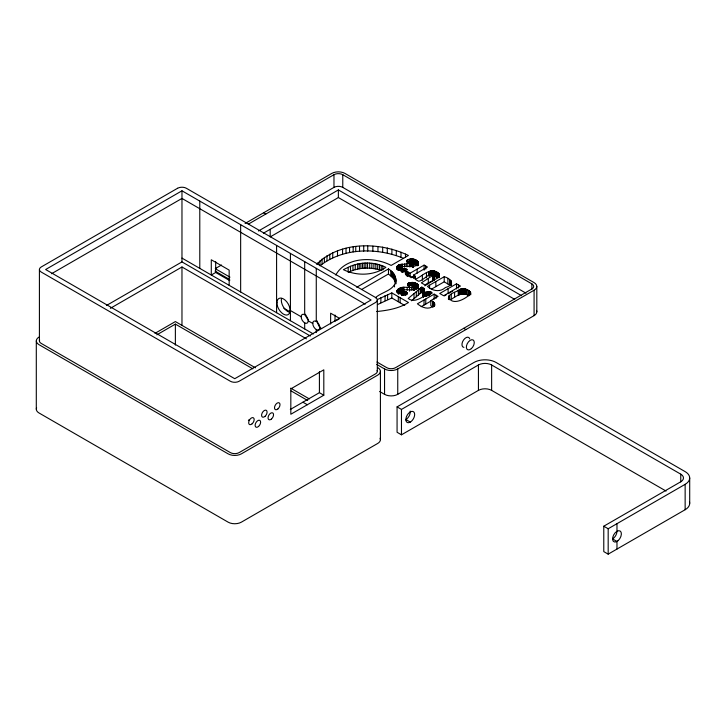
<?xml version="1.0" encoding="UTF-8"?>
<svg xmlns="http://www.w3.org/2000/svg" width="726" height="726" viewBox="0 0 726 726"><rect width="100%" height="100%" fill="white"/><g stroke="black" fill="none" stroke-linecap="round" stroke-linejoin="round"><path stroke-width="1.09" d="M434.493 274.346C429.946 271.197 422.922 281.398 418.485 281.216L415.163 279.301C421.706 276.924 429.184 267.558 436.934 272.105C446.073 277.641 426.371 282.042 425.354 285.182L421.343 282.868L434.493 274.346L434.257 279.891L424.828 285.844M434.493 279.419L433.849 278.766L433.849 270.952M356.702 287.26L388.483 268.91C392.612 271.515 396.478 275.907 395.734 281.144C394.109 290.709 381.332 292.006 375.424 297.769M401.197 268.003C403.311 269.047 413.248 269.037 402.758 271.415C385.996 264.082 409.228 264.545 413.493 262.322C412.758 260.48 410.526 262.54 409.137 262.104C404.119 260.707 409.4 258.411 412.059 259.037C415.154 258.529 420.771 262.395 416.788 265.09C412.277 268.983 399.409 262.15 401.197 271.279M423.122 290.945C424.719 294.874 429.901 289.012 432.306 293.059C424.583 293.83 415.844 304.539 408.184 298.486L421.434 287.378L424.583 288.957L423.122 290.945L423.131 296.507L423.648 297.007L423.648 291.925M401.632 291.489C403.329 291.643 411.669 292.378 404.101 294.611C400.416 295.319 393.438 290.627 399.672 288.267C403.701 285.49 411.551 289.629 414.101 285.636C411.66 285.109 402.458 284.919 411.252 282.496C414.219 281.788 421.035 284.583 417.595 288.059C413.194 292.932 400.371 285.445 401.623 294.829M335.775 275.027C345.912 256.487 374.262 256.478 391.151 265.435L408.439 255.452C380.043 241.894 340.131 240.742 316.654 264.337M448.541 296.625C451.69 306.862 466.8 298.477 470.557 293.476C470.92 290.727 466.782 289.429 464.576 288.912C463.079 288.739 461.518 288.821 460.112 289.375C456.436 292.351 447.824 293.086 448.405 299.166M423.204 290.79L423.258 296.68M423.521 295.482L423.131 296.507M413.493 275.109L427.451 267.05L424.102 265.108L410.136 273.176C393.728 268.566 422.977 284.111 413.493 275.109L413.493 278.158M411.506 300.782L421.37 292.487L423.44 293.023M403.692 258.402C377.202 247.412 343.244 247.484 319.966 265.834L319.966 260.761M405.516 419.755L406.66 419.029A6.216 3.594 -60 0 0 410.19 411.079M401.895 269.183L398.247 270.362L398.247 265.28M401.877 267.141L401.895 264.101M468.878 290.745L468.878 295.827C463.252 291.208 456.019 296.063 451.254 299.384L451.254 294.302M181.972 190.802L45.629 269.518L234.752 378.709L371.086 299.992L181.972 190.802L181.972 261.904L310.338 336.011M51.519 273.738L181.972 198.425L365.214 304.221M245.098 223.472L331.773 173.423A9.329 5.391 0 0 1 344.968 173.423L534.082 282.614A9.329 5.391 0 0 1 534.082 290.228L534.082 315.628L397.748 394.336A9.329 5.391 0 0 1 384.553 394.336L379.653 391.514M106.441 305.51L181.972 261.904M248.274 224.18L333.969 174.694A6.216 3.594 0 0 1 342.772 174.694L531.886 283.884L531.886 289.175M110.352 308.332L181.972 266.986L306.436 338.842M258.447 230.995L333.969 187.39A6.216 3.594 0 0 1 342.772 187.39L526.005 293.186M263.384 233.227L338.37 189.931L521.613 295.727M215.667 268.393L221.503 265.017M514.752 299.384L338.37 197.554L270.199 236.912L270.199 229.289M229.797 280.626L215.676 272.477L211.284 275.018L211.284 259.781L229.162 270.099L229.162 285.336M154.956 333.361L175.374 321.573L255.516 367.846M156.807 334.84L175.374 324.114L252.83 368.835M361.512 289.556L388.483 273.983L388.483 268.91M411.016 277.749L414.501 275.735M444.212 276.724L427.451 286.398C432.524 291.026 440.001 292.505 445.446 287.514C454.748 285.118 452.008 278.811 444.212 276.724L444.212 281.797L431.362 289.22M430.808 300.582L438.068 296.389L434.157 294.13L417.405 303.813C421.443 306.998 427.033 309.811 432.024 306.953C436.38 305.818 434.429 301.127 430.808 300.582L430.808 305.664L433.186 307.062L433.186 301.98M456.5 283.812L439.747 293.485L443.65 295.745L460.411 286.071L456.5 283.812L456.5 288.894M421.189 306.699L430.436 301.363M444.394 295.881L446.263 294.801M452.779 291.044L448.123 293.731L448.123 288.649M290.309 409.473L319.413 392.675L323.805 395.216L323.805 369.824L290.827 388.864L290.827 414.256L323.805 395.216M376.712 364.425L384.553 368.944A9.329 5.391 0 0 0 397.748 368.944L534.082 290.228M397.068 406.878L474.033 362.437A15.545 8.975 0 0 1 496.03 362.437L685.144 471.628A15.545 8.975 0 0 1 685.144 484.324L685.144 509.716L608.179 554.147L603.778 551.615L603.778 526.214L680.752 481.783A9.329 5.391 0 0 0 680.752 474.16L491.629 364.978A9.329 5.391 0 0 0 478.434 364.978L401.469 409.419L397.068 406.878L397.068 432.269L401.469 434.81L478.434 390.37A9.329 5.391 0 0 1 491.629 390.37L666.051 491.066M603.778 526.214L608.179 528.755L685.144 484.324M336.183 320.611L339.115 318.977M401.678 292.623L399.236 293.576L399.236 288.494M377.466 299.511L391.822 292.914L408.466 302.515C399.001 308.505 387.648 310.429 376.685 311.536M377.466 304.593L391.822 297.996L404.763 305.464M348.199 267.34L343.389 269.655C356.711 276.161 373.436 275.816 385.887 267.359C374.235 261.56 359.86 261.578 348.199 267.34L348.199 272.413C358.354 267.368 370.541 266.796 381.232 270.453L381.232 265.371M413.384 287.587L417.005 288.948L417.005 283.866M433.849 276.034L437.969 277.867L437.969 272.795M416.415 260.289L416.415 265.371L413.666 264.309L413.666 259.236M444.212 281.797L450.583 285.654M263.602 212.782L265.798 214.052M463.714 328.324L465.91 329.586M339.314 318.215L330.629 313.196L330.629 324.023M276.588 302.56L276.915 302.751A9.329 5.391 60 0 0 286.806 315.057A9.329 5.391 60 0 0 286.806 301.871A9.329 5.391 60 0 0 276.915 302.751M290.101 310.365L301.163 316.754A4.973 2.877 60 0 0 306.445 323.324A4.973 2.877 60 0 0 306.445 316.282A4.973 2.877 60 0 0 301.163 316.754M308.205 320.819L312.761 323.451A4.973 2.877 60 0 0 318.033 330.012A4.973 2.877 60 0 0 318.033 322.979A4.973 2.877 60 0 0 312.761 323.451M319.794 327.508L321.6 328.551M215.268 268.674L229.97 277.16M283.857 308.278L289.738 311.672M376.948 362.02L386.749 367.674A6.216 3.594 0 0 0 395.543 367.674L531.886 288.966A6.216 3.594 0 0 0 531.886 283.884M215.032 271.079L229.725 279.564M181.972 258.093L313.378 333.96M405.87 419.537L410.263 422.069M290.699 388.156L309.358 398.928M291.072 390.915L307.733 400.534M302.914 402.195L307.316 404.736M388.483 273.983L393.782 278.829L395.724 283.675L395.724 278.602M318.433 325.593L319.122 326.155M414.083 285.599L414.074 290.137M689.7 477.971L689.7 503.363M680.752 474.16L680.752 481.892M616.973 523.682L616.973 531.296A6.216 3.594 -60 0 1 612.581 538.91L616.973 541.451L616.973 549.074M608.179 528.755L608.179 554.147M536.813 286.425L536.813 311.817M491.629 364.978L491.629 390.37M478.434 364.978L478.434 390.37M470.639 292.542L470.693 294.838M470.521 292.279L470.584 294.447M470.339 292.034L470.439 294.184M469.903 291.58L469.903 294.629M469.423 291.153L469.423 295.219M468.288 290.364L468.288 295.437M466.909 289.61L466.909 294.683M466.546 289.438L466.546 294.52M466.156 289.284L466.156 294.366M465.747 289.157L465.747 294.23M465.466 289.075L465.466 294.157M465.175 289.012L465.175 294.084M464.876 288.957L464.876 294.03M464.576 288.912L464.576 293.994M464.123 288.866L464.123 293.948M463.66 288.839L463.66 293.921M463.206 288.83L463.206 293.912M462.789 288.839L462.789 293.921M462.371 288.866L462.371 293.948M461.963 288.912L461.963 293.985M461.555 288.966L461.555 294.048M461.173 289.048L461.173 294.121M460.801 289.139L460.801 294.221M460.447 289.247L460.447 294.329M460.112 289.375L460.112 294.457M459.15 289.801L459.15 294.874M458.451 284.946L458.451 287.986M458.251 290.264L458.251 295.337M454.585 292.333L454.585 297.415M451.481 282.096L451.527 284.61M451.282 281.416L451.363 284.665M451.182 281.225L451.182 285.291M451.046 281.044L451.046 285.1M450.882 280.862L450.882 284.919M450.583 280.581L450.583 284.637M450.247 280.309L450.247 285.382M449.884 280.055L449.884 285.127M449.585 295.446L449.585 299.502M449.267 295.718L449.267 299.774M448.986 295.999L448.986 299.048M448.741 296.299L448.741 298.332M448.632 296.453L448.632 298.486M447.869 278.829L447.869 283.911M439.384 274.637L439.421 277.314M439.221 274.192L439.312 277.459M439.103 273.974L439.103 277.023M438.958 273.766L438.958 276.815M438.794 273.557L438.794 277.622M438.404 273.167L438.404 277.232M437.479 272.441L437.479 277.514M436.934 272.105L436.934 277.187M436.371 271.805L436.371 276.887M436.108 295.264L436.108 298.313M435.763 271.542L435.763 276.615M435.836 281.561L435.836 286.634M435.119 271.297L435.119 276.379M434.656 303.722L434.656 305.755M434.584 303.522L434.584 305.555M434.438 271.088L434.384 279.71M434.411 303.196L434.411 306.245M434.212 273.847L434.257 279.891M434.193 302.887L434.193 305.927M434.148 271.016L434.084 280.064M434.157 294.13L434.157 299.212M433.976 273.729L433.976 278.811M433.903 302.57L433.903 305.619M433.54 270.907L433.54 273.956M433.576 302.27L433.576 306.327M433.377 275.535L433.377 280.608M433.231 270.871L433.231 273.911M432.914 270.843L432.914 273.893M432.76 301.717L432.76 306.789M432.587 270.825L432.587 273.874M432.596 276.052L432.596 281.125M432.269 270.825L432.269 274.891M431.952 270.843L431.952 274.909M431.625 270.871L431.625 274.927M431.298 270.907L431.298 274.972M430.981 270.961L430.981 275.018M430.672 271.025L430.672 275.09M430.7 292.142L430.7 294.166M430.364 271.097L430.364 275.163M430.255 291.906L430.255 293.93M429.801 271.27L429.801 275.335M429.692 291.661L429.783 294.738M429.574 285.173L429.574 288.213M429.511 291.607L429.601 294.674M429.42 291.58L429.42 294.629M429.248 271.47L429.248 276.542M429.229 291.553L429.229 295.618M429.13 291.543L429.13 295.6M428.903 291.534L429.03 295.6M428.785 291.534L428.785 295.6M428.73 271.687L428.73 275.744M428.667 291.543L428.667 295.609M428.549 291.553L428.549 295.618M428.313 278.666L428.313 283.739M428.322 291.598L428.322 294.638M428.213 291.625L428.213 294.665M427.641 291.798L427.641 294.838M427.088 291.988L427.088 296.054M426.471 272.813L426.471 277.895M426.579 292.17L426.579 296.235M426.044 292.333L426.044 295.382M425.917 292.36L425.917 295.409M425.781 266.079L425.781 269.128M425.79 292.387L425.79 296.453M425.781 298.967L425.781 304.049M425.654 292.406L425.654 296.471M425.518 292.424L425.518 296.489M425.372 292.433L425.372 296.498M425.127 292.442L425.236 296.498M425.028 292.433L425.028 296.498M424.819 292.406L424.919 296.489M424.719 292.387L424.719 296.453M424.529 292.342L424.619 296.426M424.283 288.512L424.338 290.591M424.329 292.269L424.329 296.335M424.102 265.108L424.102 270.19M424.138 292.197L424.138 296.262M423.966 292.115L423.966 296.172M424.029 299.983L424.029 305.056M423.884 288.222L423.884 291.271M423.803 292.024L423.803 296.09M423.521 290.4L423.503 296.907M423.44 287.95L423.376 296.798M422.459 287.432L422.459 292.505M422.369 275.145L422.369 280.218M422.341 287.378L422.341 292.46M422.087 287.315L422.223 292.424M421.942 287.296L421.942 292.378M421.833 287.296L421.833 292.378M421.742 287.296L421.661 292.387M421.579 287.324L421.507 292.433M421.434 287.378L421.37 292.487M421.062 287.632L421.062 292.705M420.781 287.859L420.781 292.941M420.136 288.431L420.136 293.513M418.466 285.318L418.466 288.367M418.367 285.146L418.367 288.195M418.385 289.919L418.385 295.001M418.158 262.322L418.23 265.126M418.24 284.973L418.24 288.022M418.067 262.059L418.067 265.108M417.949 261.814L417.949 264.854M417.985 284.683L417.985 287.732M417.804 261.569L417.804 265.625M417.622 261.324L417.622 265.389M417.695 284.392L417.695 288.458M417.368 261.051L417.368 265.108M417.368 284.12L417.368 288.186M417.123 269.137L417.123 273.203M417.087 260.779L417.087 265.861M416.769 260.525L416.769 265.607M416.615 283.621L416.615 288.703M416.198 283.394L416.198 288.476M416.297 291.689L416.297 296.771M416.034 260.071L416.034 265.144M415.753 283.185L415.753 288.267M415.626 259.863L415.626 264.945M415.281 283.004L415.281 288.077M415.263 259.708L415.263 264.79M415.227 276.125L415.227 278.158M414.882 259.563L414.882 264.645M414.891 275.916L414.891 277.949M414.782 282.831L414.782 287.913M414.492 259.436L414.492 264.518M414.274 282.686L414.274 287.759M414.083 259.327L414.083 264.409M413.983 282.614L413.947 290.509L413.802 285.327M414.001 293.622L414.001 298.695M413.684 282.559L413.766 290.509M413.484 262.05L413.511 267.313M413.484 285.182L413.593 290.3M413.457 262.431L413.339 266.714M413.384 282.505L413.384 285.554M413.457 286.607L413.321 289.701M413.23 259.155L413.23 262.204M413.266 262.758L413.176 266.914M413.239 286.67L413.167 289.738M413.076 262.948L413.076 267.014M413.076 282.478L413.076 285.518M412.958 263.048L412.958 267.104M412.795 259.091L412.795 262.14M412.849 263.121L412.731 267.259M412.758 282.45L412.758 285.5M412.604 263.257L412.604 266.306M412.432 259.055L412.432 262.104M412.468 263.32L412.468 266.369M412.45 282.441L412.45 285.49M412.332 263.375L412.332 266.424M412.177 263.429L412.177 266.469M412.132 282.441L412.132 285.49M412.059 259.037L412.059 262.086M411.824 282.45L411.824 285.5M411.687 259.028L411.687 262.077M411.787 263.529L411.787 266.578M411.615 286.915L411.615 289.964M411.397 263.611L411.397 266.66M411.315 259.037L411.315 262.086M411.252 282.496L411.252 285.545M410.943 259.064L410.943 262.113M410.98 263.674L410.98 266.723M410.698 282.568L410.698 285.608M410.58 259.1L410.58 262.15M410.217 259.155L410.217 262.204M410.145 263.765L410.145 266.814M410.136 273.176L410.136 277.232M410.145 282.659L410.145 285.699M409.872 259.227L409.872 262.267M409.609 282.768L409.609 285.808M409.591 287.088L409.591 291.144M409.301 263.81L409.301 266.859M409.364 282.831L409.364 285.872M409.119 282.895L409.119 285.944M408.883 282.977L408.883 286.026M408.747 272.368L408.747 276.434M408.665 283.067L408.665 286.117M408.375 272.168L408.375 275.218M408.448 283.167L408.448 285.2M408.248 283.276L408.248 285.309M408.057 283.385L408.057 285.418M407.912 271.969L407.912 275.018M407.967 283.449L407.885 285.554M407.812 259.754L407.812 262.803M407.776 271.932L407.776 275.998M407.803 283.585L407.74 285.69L407.685 283.739M407.694 259.79L407.694 262.839M407.567 271.896L407.567 275.962M407.467 259.89L407.467 261.914M407.422 271.887L407.422 275.944M407.359 259.935L407.268 262.032M407.177 262.086L407.177 260.062L407.014 262.222M407.204 271.887L407.204 275.953M407.204 287.169L407.204 290.219M406.968 263.837L406.968 266.887M406.987 271.914L406.987 275.98M406.85 271.951L406.85 275M406.85 292.478L406.914 294.602M406.723 271.996L406.723 275.045M406.678 292.306L406.769 294.42M406.378 292.079L406.378 294.112M406.288 269.019L406.288 271.043M406.324 272.168L406.324 275.218M405.952 272.368L405.952 274.401M405.916 291.807L406.043 294.91M405.789 272.468L405.789 274.501M405.78 291.752L405.852 294.82M405.643 272.568L405.643 274.6M405.625 291.707L405.698 294.774M405.489 254.091L405.489 257.14M405.489 268.611L405.489 271.651M405.516 272.686L405.516 274.718M405.544 294.738L405.462 291.68L405.38 294.72M405.326 268.538L405.326 271.588M405.153 268.484L405.153 271.524M405.208 291.67L405.29 294.72M405.126 291.67L405.035 294.72M404.972 268.429L404.972 271.479M404.954 291.68L404.872 294.738M404.7 263.883L404.7 266.923M404.709 268.366L404.79 271.433M404.79 291.707L404.79 294.756M404.627 271.406L404.545 268.348L404.464 271.388M404.382 268.339L404.3 271.388M404.328 291.825L404.328 294.874M404.164 268.348L404.164 271.397M404.055 268.366L404.055 271.415M403.992 287.269L403.992 290.318M403.919 268.402L403.828 271.488M403.892 291.961L403.892 295.01M403.747 268.475L403.638 271.588M403.692 292.024L403.692 295.074M403.52 268.593L403.52 271.642M403.493 292.079L403.493 295.128M403.402 268.647L403.402 271.687M403.338 287.315L403.338 290.355M403.266 268.693L403.266 271.733M403.284 292.124L403.284 295.173M403.139 268.729L403.139 271.778M403.066 292.17L403.066 295.21M402.994 268.765L402.994 271.814M402.857 268.792L402.767 271.851M402.848 292.197L402.848 295.246M402.667 268.82L402.576 271.878M402.694 287.378L402.694 290.427M402.449 264.037L402.449 267.086M402.485 268.829L402.485 271.878M402.567 292.224L402.449 295.273M402.385 271.878L402.295 268.829L402.195 271.869M402.331 292.215L402.331 295.264M402.222 292.197L402.222 295.246M402.013 268.801L402.104 271.86M402.05 287.469L402.05 291.534M402.013 292.133L402.113 295.219M401.923 268.783L401.923 271.833M401.877 292.07L401.877 295.119M401.805 267.186L401.796 271.796M401.678 287.541L401.759 295.028M401.596 267.368L401.56 271.696M401.478 267.504L401.46 271.642M401.469 409.419L401.469 434.81M401.351 264.191L401.315 271.506M401.315 287.632L401.315 292.714M400.997 252.176L400.997 257.249M400.961 287.732L400.961 292.814M400.816 264.291L400.816 269.373M400.616 287.85L400.616 292.932M400.298 264.427L400.298 269.5M400.135 288.05L400.135 293.123M400.144 297.714L400.144 302.796M399.799 264.573L399.799 269.655M399.672 288.267L399.672 293.34M399.309 264.745L399.309 269.827M399.019 264.863L399.019 269.945M398.801 288.767L398.801 293.849M398.746 264.99L398.746 270.072M398.492 265.135L398.492 270.208M398.402 289.057L398.402 294.139M398.302 296.653L398.302 301.726M398.02 265.444L398.02 269.509M398.029 289.375L398.029 293.431M397.821 265.616L397.821 269.673M397.748 368.944L397.748 394.336M397.639 265.789L397.639 269.854M397.694 289.701L397.694 292.741M397.476 265.97L397.476 269.019M397.421 290.01L397.421 292.043M397.276 266.242L397.276 269.292M397.195 290.327L397.195 292.36M397.113 266.524L396.986 268.838M397.122 290.454L397.068 292.614M396.886 267.104L396.832 269.428M396.296 250.425L396.296 255.507M395.815 279.873L395.815 283.93M395.479 277.332L395.479 282.414M395.071 276.116L395.071 281.198M394.508 274.918L394.508 280M394.499 284.882L394.499 286.915M393.782 273.747L393.782 278.829M393.165 272.94L393.165 278.013M392.448 272.141L392.448 277.223M391.895 249.063L391.895 254.145M391.822 292.914L391.822 297.996M391.65 271.388L391.65 276.461M390.76 270.653L390.76 275.735M387.593 294.502L387.593 299.584M387.294 247.947L387.294 253.02M385.07 295.591L385.07 300.673M384.553 368.944L384.553 394.336M382.883 266.043L382.883 270.099M382.684 247.103L382.684 252.185M380.878 297.705L380.878 302.778M380.415 371.34L380.415 439.647M379.489 264.781L379.489 269.863M377.947 246.531L377.947 251.604M377.692 264.282L377.692 269.364M377.311 299.992L377.311 371.34M375.841 263.874L375.841 268.956M373.872 263.538L373.872 268.62M372.865 246.178L372.865 251.26M371.866 263.302L371.866 268.375M369.706 263.13L369.706 268.212M367.746 246.069L367.746 251.142M367.528 263.048L367.528 268.13M365.84 263.048L365.84 268.13M364.162 263.111L364.162 268.193M363.726 246.132L363.726 251.205M362.492 263.239L362.492 268.321M360.849 263.429L360.849 268.502M359.524 246.305L359.524 251.377M359.243 263.683L359.243 268.756M357.664 263.992L357.664 269.074M355.749 246.55L355.749 251.623M355.25 264.609L355.25 269.691M353.172 246.84L353.172 251.922M352.945 265.353L352.945 270.435M350.513 266.297L350.513 271.379M349.551 247.466L349.551 252.548M346.012 248.238L346.012 253.32M342.772 174.694L342.772 187.39M342.572 249.145L342.572 254.227M338.37 189.931L338.37 197.554M337.508 250.806L337.508 255.879M335.031 315.048L335.031 321.636M333.969 174.694L333.969 187.39M332.744 252.739L332.744 257.812M329.785 254.164L329.785 259.236M326.99 255.697L326.99 260.77M324.377 257.331L324.377 262.404M322.063 258.991L322.063 264.073M319.413 371.694L319.413 392.675M318.106 262.603L318.106 264.636M316.273 268.348L316.273 321.418M316.273 329.54L316.273 332.59M304.684 261.65L304.684 314.721M304.684 322.852L304.684 328.942M290.427 253.419L290.427 320.71M276.588 245.433L276.588 312.725M240.651 224.679L240.651 291.97M215.676 261.596L215.676 272.477M199.786 201.093L199.786 268.384M181.972 266.986L181.972 325.384M175.374 324.114L175.374 345.095M39.413 269.518L39.413 340.875M36.3 340.875L36.3 409.183M289.61 312.361A9.329 5.391 60 0 1 281.534 298.368M308.169 319.649A4.973 2.877 60 0 1 305.564 314.213M319.767 326.337A4.973 2.877 60 0 1 317.153 320.91M380.097 438.259A9.329 5.391 0 0 1 377.683 443.459L241.341 522.175A9.329 5.391 0 0 1 228.155 522.175L39.032 412.985A9.329 5.391 0 0 1 36.618 407.785M377.683 367.537A9.329 5.391 0 0 1 377.683 375.151L241.341 453.868A9.329 5.391 0 0 1 228.155 453.868L39.032 344.687A9.329 5.391 0 0 1 39.032 337.064M377.093 370.414A6.216 3.594 0 0 1 375.487 373.881L239.144 452.597A6.216 3.594 0 0 1 230.351 452.597L41.228 343.416A6.216 3.594 0 0 1 39.621 339.94M248.964 419.719A3.884 2.242 -60 0 1 248.392 420.554M689.464 501.802A15.545 8.975 0 0 1 685.144 509.716M536.496 310.419A9.329 5.391 0 0 1 534.082 315.628M463.932 347.391A5.599 3.231 -60 0 1 463.506 340.049A5.599 3.231 -60 0 1 469.74 338.897M410.617 411.769L409.473 412.495A6.216 3.594 -60 0 0 405.87 419.828A6.216 3.594 -60 0 0 409.918 422.296L411.061 421.57A6.216 3.594 -60 0 0 414.655 414.237A6.216 3.594 -60 0 0 410.617 411.769M177.571 188.27L41.228 266.977A6.216 3.594 0 0 0 41.228 272.059L230.351 381.25A6.216 3.594 0 0 0 239.144 381.25L375.487 302.533A6.216 3.594 0 0 0 375.487 297.451L186.373 188.27A6.216 3.594 0 0 0 177.571 188.27M277.967 408.874A3.884 2.242 -60 0 0 279.201 402.857A3.884 2.242 -60 0 0 274.6 406.932A3.884 2.242 -60 0 0 277.967 408.874M271.506 418.956A3.884 2.242 -60 0 0 272.74 412.931A3.884 2.242 -60 0 0 268.139 417.005A3.884 2.242 -60 0 0 271.506 418.956M265.044 416.334A3.884 2.242 -60 0 0 266.279 410.317A3.884 2.242 -60 0 0 261.678 414.392A3.884 2.242 -60 0 0 265.044 416.334M252.131 423.793A3.884 2.242 -60 0 0 253.356 417.768A3.884 2.242 -60 0 0 248.764 421.851A3.884 2.242 -60 0 0 252.131 423.793M258.583 426.416A3.884 2.242 -60 0 0 259.817 420.39A3.884 2.242 -60 0 0 255.216 424.465A3.884 2.242 -60 0 0 258.583 426.416M618.116 540.625A6.216 3.594 -60 0 0 620.086 530.987A6.216 3.594 -60 0 0 612.726 537.512A6.216 3.594 -60 0 0 618.116 540.625M471.337 348.652A5.599 3.231 -60 0 0 473.116 339.977A5.599 3.231 -60 0 0 466.491 345.848A5.599 3.231 -60 0 0 471.337 348.652"/></g></svg>
